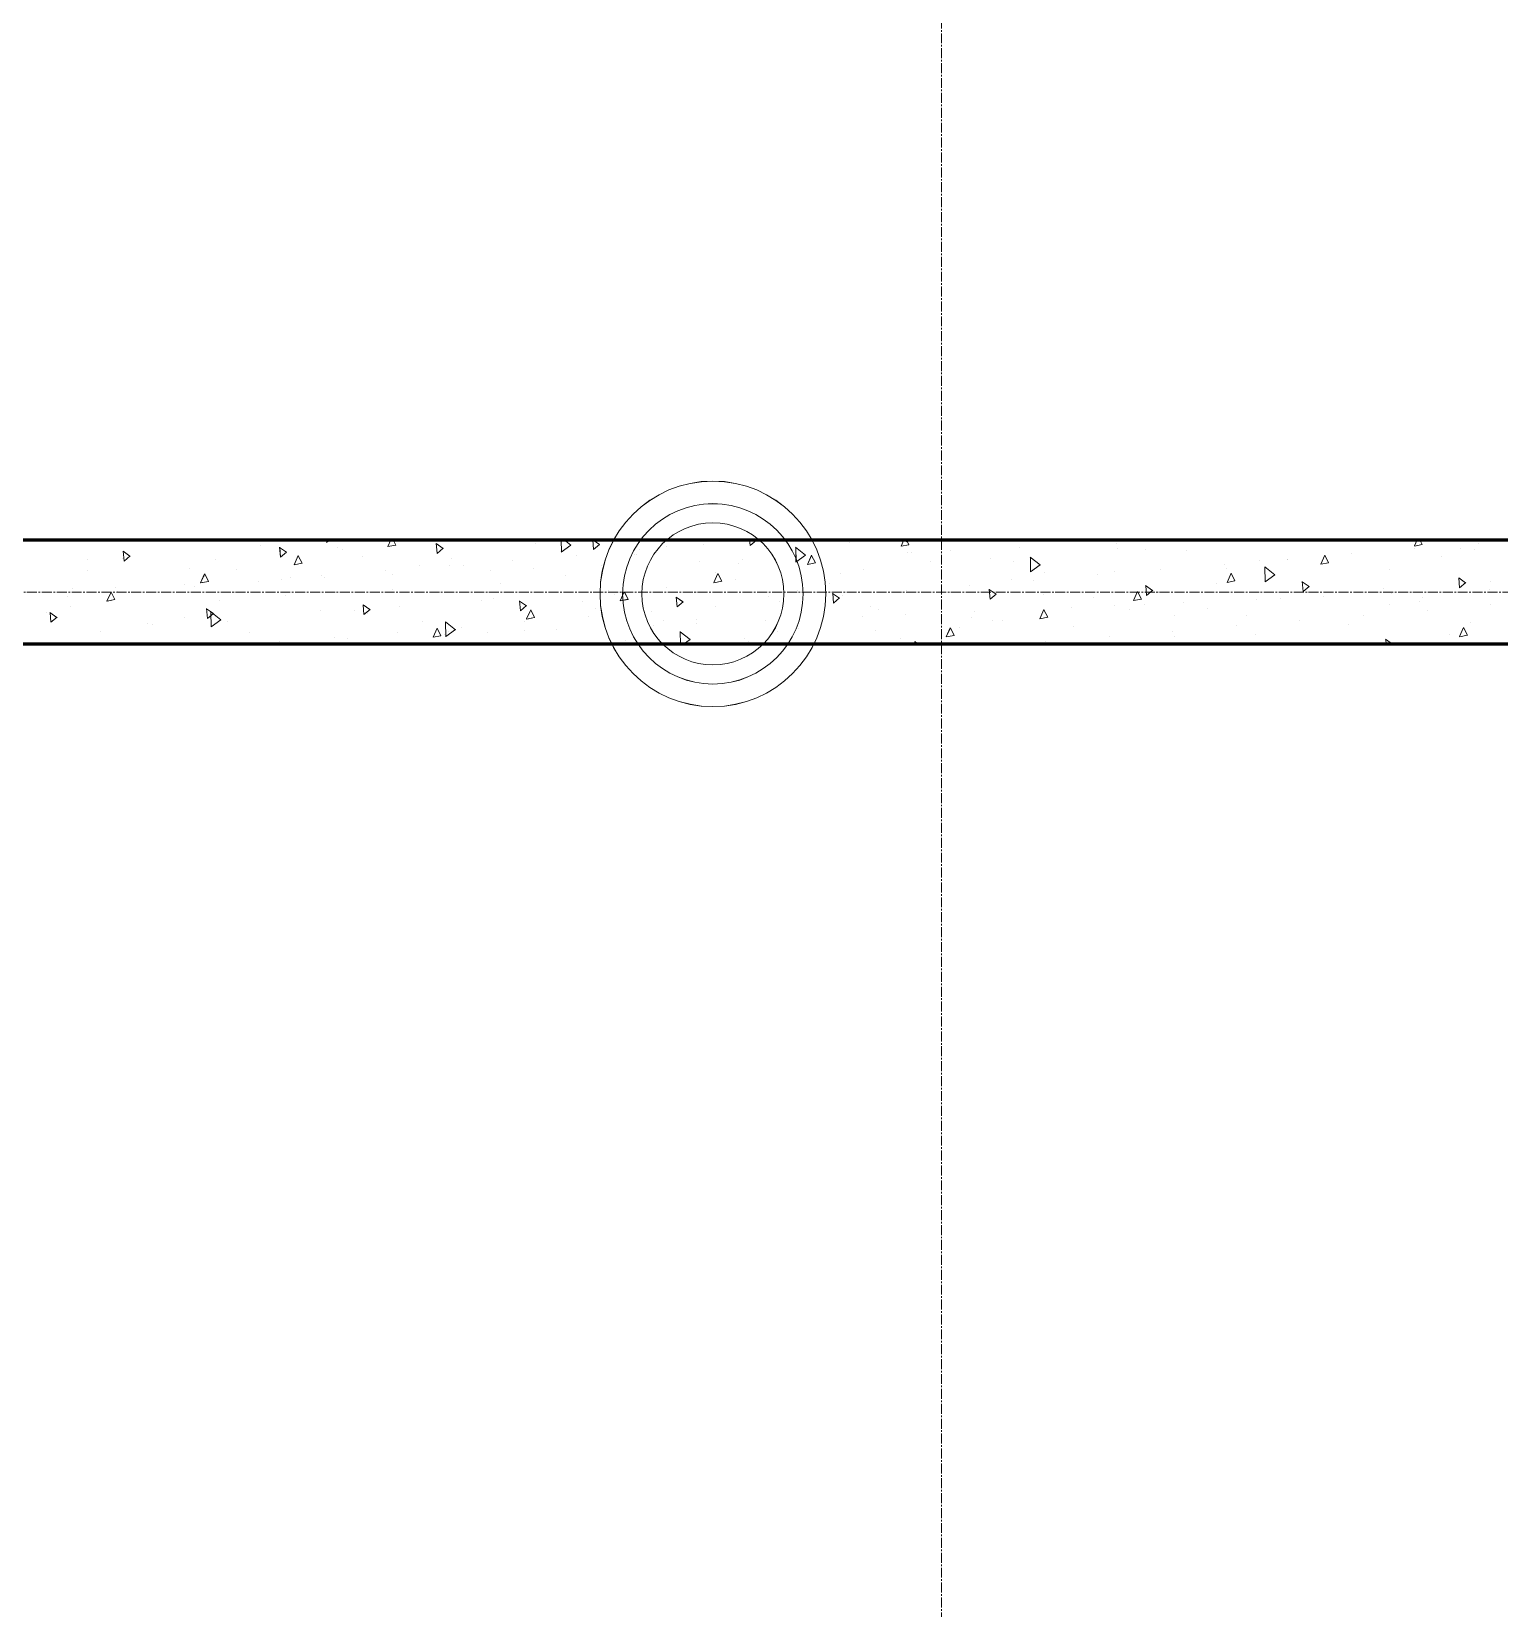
# Model space of a CAD drawing. Header units: millimetres. Extents: x 470010 to 1231400, y -134005 to 421770.
# Drawn here: x 675329 to 678144, y -40961 to -37936 of the extents above; entities that cross this region are included whole.
import ezdxf
from ezdxf.enums import TextEntityAlignment as Align

# ---------------------------------------------------------------- set-up
doc = ezdxf.new("R2010")
doc.units = ezdxf.units.MM
doc.linetypes.add('CENTER2', pattern=[28.575, 19.05, -3.175, 3.175, -3.175])
doc.layers.get('Defpoints').update_dxf_attribs({"color": 140})
for name, color, linetype, lineweight in [('0) шп потолок', 3, 'Continuous', 60), ('АР_Стены ПЕНОблок', 52, 'Continuous', 20), ('АР_Штриховка', 8, 'Continuous', 0)]:
    doc.layers.add(name, color=color, linetype=linetype, lineweight=lineweight)
doc.layers.add('АР_Делит', color=120, linetype='Continuous', lineweight=0, plot=False)
doc.layers.add('РД_Оси_100', color=7, linetype='Continuous', lineweight=0, true_color=0x525252)
doc.styles.add('style1', font='ARIALN.TTF')

# ---------------------------------------------------------------- blocks, each defined once
blk = doc.blocks.new('СОШ_2200_АР_ОСИ_М100_28.05.24')
at = {"layer": 'РД_Оси_100', "color": 251, "linetype": 'CENTER2', "true_color": 0x636466}
for p, q in [((4200, -6155), (4200, 139938.679)), ((29555, 54600), (-5954.958, 54600))]:
    blk.add_line(p, q, dxfattribs=at)
blk = doc.blocks.new('A$C9108343f')
at = {"layer": '0) шп потолок'}
for points in [[(14845, 61875), (14845, 70530), (7287.9, 70530), (7287.9, 61455), (13825, 61455)], [(14845, 52575), (14845, 61255), (7275, 61255), (7275, 52155), (13825, 52155)]]:
    blk.add_lwpolyline(points, dxfattribs=at)
at = {"layer": 'АР_Делит', "color": 18, "true_color": 0x000000}
for radius in [216.3, 173, 136.2]:
    blk.add_circle((10916.9, 61351.6), radius, dxfattribs=at)
at = {"layer": 'АР_Стены ПЕНОблок', "color": 18, "linetype": 'Continuous', "lineweight": 20, "true_color": 0x000000}
for p, q in [((14845, 61455), (7255, 61455)), ((7255, 61255), (14845, 61255))]:
    blk.add_line(p, q, dxfattribs=at)
at = {"layer": 'АР_Штриховка', "color": 18, "linetype": 'Continuous', "lineweight": 0, "true_color": 0x000000}
for p, q in [((9629.5, 61454.6), (9629.5, 61454.6)), ((10050.1, 61444.1), (10050.1, 61444.1)), ((10099.4, 61431.5), (10086.1, 61440.7)), ((10087.9, 61422), (10086.3, 61440.9)), ((10176.3, 61450.4), (10182.7, 61455)), ((10176.5, 61450.3), (10176.4, 61455)), ((10197.1, 61441.1), (10197.1, 61441.1)), ((10206.2, 61436.9), (10206.2, 61436.9)), ((10293.8, 61442.4), (10299.4, 61455)), ((10293.8, 61442.3), (10308.8, 61445.2)), ((10308.8, 61445.2), (10303.9, 61455)), ((10399.5, 61438.9), (10386.2, 61448)), ((10388, 61429.3), (10386.4, 61448.3)), ((10388, 61429.3), (10399.7, 61439.1)), ((10576.8, 61448.1), (10576.8, 61448.1)), ((10626.4, 61431.4), (10625.9, 61455)), ((10626.3, 61431.4), (10644.7, 61444.9)), ((10644.8, 61444.8), (10631.9, 61455)), ((10688.1, 61436.7), (10686.5, 61455)), ((10699.6, 61446.2), (10686.9, 61455)), ((10688.1, 61436.7), (10699.8, 61446.5)), ((10776.5, 61435.9), (10776.5, 61435.9)), ((10828, 61441.6), (10828, 61441.6)), ((10898.6, 61446.2), (10898.6, 61446.2)), ((10988.3, 61444.1), (10987.3, 61455)), ((10988.3, 61444.1), (10999.9, 61453.9)), ((10999.7, 61453.6), (10997.7, 61455)), ((11094.7, 61425.9), (11075.6, 61441)), ((11076.3, 61412.5), (11075.7, 61441)), ((11103.4, 61452), (11103.4, 61452)), ((11178.2, 61449.6), (11178.2, 61449.6)), ((11277.9, 61443), (11283.3, 61455)), ((11277.9, 61442.8), (11292.9, 61445.7)), ((11288.4, 61451.5), (11288.1, 61455)), ((11292.9, 61445.7), (11288.3, 61455)), ((11288.4, 61451.5), (11292.6, 61455)), ((11504.7, 61440.4), (11504.7, 61440.4)), ((11691.2, 61448.5), (11691.2, 61448.5)), ((11692.5, 61439.1), (11692.5, 61439.1)), ((11745.8, 61436.1), (11745.8, 61436.1)), ((11773.7, 61452.1), (11773.7, 61452.1)), ((12262, 61443.5), (12267.2, 61455)), ((12262.1, 61443.4), (12277, 61446.3)), ((12262.8, 61438.1), (12262.8, 61438.1)), ((12277, 61446.3), (12272.7, 61455)), ((12351.1, 61438.2), (12351.1, 61438.2)), ((12376.7, 61436.6), (12376.7, 61436.6)), ((12384.9, 61448.4), (12384.9, 61448.4)), ((9717.9, 61418.4), (9717.9, 61418.4)), ((9785, 61419.4), (9785, 61419.4)), ((9799.3, 61424.1), (9786, 61433.3)), ((9787.8, 61414.6), (9786.1, 61433.6)), ((9787.8, 61414.6), (9799.5, 61424.4)), ((9962.5, 61416.9), (9962.5, 61416.9)), ((10087.9, 61422), (10099.6, 61431.8)), ((10114.2, 61407.5), (10122, 61424.9)), ((10114.3, 61407.4), (10129.2, 61410.3)), ((10129.2, 61410.3), (10122, 61424.8)), ((10244.6, 61422.4), (10244.6, 61422.4)), ((10353.9, 61406.2), (10353.9, 61406.2)), ((10411, 61406.1), (10411, 61406.1)), ((10415.9, 61419.9), (10415.9, 61419.9)), ((10439.6, 61405.2), (10439.6, 61405.2)), ((10532.7, 61415.9), (10532.7, 61415.9)), ((10654.8, 61426.1), (10654.8, 61426.1)), ((10703.8, 61405.4), (10703.8, 61405.4)), ((10766, 61427.9), (10766, 61427.9)), ((10771.2, 61426.3), (10771.2, 61426.3)), ((10890.3, 61413.6), (10890.3, 61413.6)), ((10966.2, 61409.1), (10966.2, 61409.1)), ((10972.8, 61417.2), (10972.8, 61417.2)), ((11076.2, 61412.5), (11094.6, 61426)), ((11098.4, 61408.1), (11106.1, 61425.5)), ((11098.4, 61407.9), (11113.4, 61410.8)), ((11104.3, 61422.9), (11104.3, 61422.9)), ((11113.4, 61410.8), (11106.2, 61425.3)), ((11290.8, 61431.1), (11290.8, 61431.1)), ((11297.8, 61430.3), (11297.8, 61430.3)), ((11333.7, 61414.4), (11333.7, 61414.4)), ((11373.2, 61434.7), (11373.2, 61434.7)), ((11448.8, 61419.1), (11448.8, 61419.1)), ((11492.9, 61413.1), (11492.9, 61413.1)), ((11544.6, 61407), (11525.5, 61422.1)), ((11526.2, 61393.6), (11525.6, 61422.1)), ((11526.1, 61393.6), (11544.5, 61407.1)), ((11824.5, 61434.2), (11824.5, 61434.2)), ((11897.3, 61408.3), (11897.3, 61408.3)), ((11964.5, 61414.9), (11964.5, 61414.9)), ((12019, 61418.1), (12019, 61418.1)), ((12019.5, 61417.1), (12019.5, 61417.1)), ((12082.5, 61408.6), (12090.3, 61426)), ((12082.6, 61408.5), (12097.5, 61411.4)), ((12097.5, 61411.4), (12090.3, 61425.9)), ((12141.1, 61428.3), (12141.1, 61428.3)), ((12314.7, 61422.8), (12314.7, 61422.8)), ((9718.7, 61396.8), (9718.7, 61396.8)), ((9913, 61401.2), (9913, 61401.2)), ((9934.7, 61372.6), (9942.5, 61390)), ((9934.8, 61372.5), (9949.7, 61375.4)), ((9941.7, 61384.5), (9941.7, 61384.5)), ((9949.7, 61375.4), (9942.5, 61389.9)), ((10003.7, 61398.2), (10003.7, 61398.2)), ((10045.1, 61375.8), (10045.1, 61375.8)), ((10089.5, 61378.6), (10089.5, 61378.6)), ((10107.7, 61382.1), (10107.7, 61382.1)), ((10167.2, 61386), (10167.2, 61386)), ((10171.9, 61382.2), (10171.9, 61382.2)), ((10288.9, 61395.8), (10288.9, 61395.8)), ((10303.4, 61388), (10303.4, 61388)), ((10489.9, 61396.1), (10489.9, 61396.1)), ((10572.4, 61399.7), (10572.4, 61399.7)), ((10634.4, 61386.1), (10634.4, 61386.1)), ((10918.9, 61373.2), (10926.6, 61390.6)), ((10918.9, 61373), (10933.9, 61376)), ((10921.5, 61392.7), (10921.5, 61392.7)), ((10933.9, 61376), (10926.7, 61390.4)), ((10961.2, 61379), (10961.2, 61379)), ((11161, 61390), (11161, 61390)), ((11205, 61399), (11205, 61399)), ((11490.4, 61379.4), (11490.4, 61379.4)), ((11531.4, 61378), (11531.4, 61378)), ((11552.4, 61393.2), (11552.4, 61393.2)), ((11653.5, 61388.2), (11653.5, 61388.2)), ((11687.7, 61394), (11687.7, 61394)), ((11775.2, 61398), (11775.2, 61398)), ((11902.5, 61401.1), (11902.5, 61401.1)), ((11903, 61373.7), (11910.7, 61391.1)), ((11903, 61373.6), (11918, 61376.5)), ((11918, 61376.5), (11910.8, 61391)), ((11976.1, 61374.6), (11975.5, 61403.2)), ((11994.5, 61388.1), (11975.5, 61403.2)), ((11976, 61374.7), (11994.4, 61388.2)), ((12060.1, 61365.6), (12046.8, 61374.7)), ((12048.6, 61356), (12047, 61375)), ((12214.3, 61398), (12214.3, 61398)), ((12360.2, 61372.9), (12346.9, 61382.1)), ((12348.7, 61363.4), (12347.1, 61382.4)), ((12408.7, 61376.2), (12408.7, 61376.2)), ((9679.6, 61346), (9679.6, 61346)), ((9689, 61361.1), (9689, 61361.1)), ((9755.2, 61337.7), (9762.9, 61355.1)), ((9770.2, 61340.5), (9763, 61355)), ((9771.5, 61364.7), (9771.5, 61364.7)), ((9775.5, 61356.4), (9775.5, 61356.4)), ((9801.3, 61355.7), (9801.3, 61355.7)), ((9903, 61370.5), (9903, 61370.5)), ((9923.4, 61366), (9923.4, 61366)), ((10097.2, 61349.3), (10097.2, 61349.3)), ((10302.2, 61360.4), (10302.2, 61360.4)), ((10509.4, 61371), (10509.4, 61371)), ((10717.4, 61358.9), (10717.4, 61358.9)), ((10728.1, 61349.8), (10728.1, 61349.8)), ((10739.3, 61338.3), (10747.1, 61355.7)), ((10754.3, 61341.1), (10747.1, 61355.6)), ((10828.8, 61364.3), (10828.8, 61364.3)), ((10859.6, 61336.1), (10846.3, 61345.2)), ((10848.2, 61326.5), (10846.5, 61345.5)), ((11023.8, 61347.2), (11023.8, 61347.2)), ((11078.2, 61357.7), (11078.2, 61357.7)), ((11140.2, 61371.5), (11140.2, 61371.5)), ((11159.8, 61343.4), (11146.4, 61352.6)), ((11148.3, 61333.9), (11146.6, 61352.9)), ((11165.9, 61348.2), (11165.9, 61348.2)), ((11287.6, 61357.9), (11287.6, 61357.9)), ((11355.4, 61368.3), (11355.4, 61368.3)), ((11409.7, 61368.2), (11409.7, 61368.2)), ((11459.9, 61350.8), (11446.5, 61360)), ((11448.4, 61341.3), (11446.7, 61360.3)), ((11448.4, 61341.3), (11460.1, 61351.1)), ((11550.5, 61351.1), (11550.5, 61351.1)), ((11723.5, 61338.8), (11731.2, 61356.2)), ((11738.5, 61341.6), (11731.3, 61356.1)), ((11760, 61358.2), (11746.7, 61367.4)), ((11748.5, 61348.7), (11746.8, 61367.6)), ((11748.5, 61348.7), (11760.2, 61358.5)), ((11882.1, 61372.3), (11882.1, 61372.3)), ((12048.6, 61356), (12060.3, 61365.8)), ((12058, 61365.9), (12058, 61365.9)), ((12077.1, 61355.1), (12077.1, 61355.1)), ((12087.3, 61346.9), (12087.3, 61346.9)), ((12203.7, 61361.1), (12203.7, 61361.1)), ((12218.8, 61352.6), (12218.8, 61352.6)), ((12276.8, 61344.7), (12276.8, 61344.7)), ((12348.7, 61363.4), (12360.4, 61373.2)), ((12405.3, 61360.8), (12405.3, 61360.8)), ((9638.7, 61316.2), (9638.7, 61316.2)), ((9659.2, 61306.5), (9645.9, 61315.7)), ((9647.7, 61297), (9646, 61316)), ((9685.1, 61327.6), (9685.1, 61327.6)), ((9755.2, 61337.6), (9770.2, 61340.5)), ((9959.3, 61313.9), (9946, 61323.1)), ((9947.8, 61304.4), (9946.2, 61323.4)), ((9973.5, 61301.8), (9954.4, 61316.9)), ((9955, 61288.4), (9954.5, 61316.9)), ((9970.6, 61339.2), (9970.6, 61339.2)), ((10165.3, 61320.1), (10165.3, 61320.1)), ((10229.8, 61318.8), (10229.8, 61318.8)), ((10259.4, 61321.3), (10246.1, 61330.5)), ((10247.9, 61311.8), (10246.3, 61330.8)), ((10247.9, 61311.8), (10259.6, 61321.6)), ((10253.9, 61314.3), (10253.9, 61314.3)), ((10315.9, 61328.1), (10315.9, 61328.1)), ((10473.6, 61338.9), (10473.6, 61338.9)), ((10497.2, 61343.2), (10497.2, 61343.2)), ((10559.5, 61328.7), (10546.2, 61337.9)), ((10548, 61319.2), (10546.4, 61338.1)), ((10548.1, 61319.2), (10559.7, 61329)), ((10559.8, 61303.4), (10567.6, 61320.8)), ((10574.8, 61306.2), (10567.6, 61320.7)), ((10666.1, 61336), (10666.1, 61336)), ((10692, 61324.1), (10692, 61324.1)), ((10739.4, 61338.2), (10754.3, 61341.1)), ((10800.1, 61317.8), (10800.1, 61317.8)), ((10848.2, 61326.5), (10859.8, 61336.3)), ((10922.1, 61328.1), (10922.1, 61328.1)), ((11043.8, 61337.9), (11043.8, 61337.9)), ((11148.3, 61333.9), (11160, 61343.7)), ((11218.6, 61328.1), (11218.6, 61328.1)), ((11233.7, 61322.5), (11233.7, 61322.5)), ((11417.9, 61317.7), (11417.9, 61317.7)), ((11544, 61303.9), (11551.7, 61321.3)), ((11559, 61306.7), (11551.7, 61321.2)), ((11604.4, 61325.8), (11604.4, 61325.8)), ((11645.9, 61344.2), (11645.9, 61344.2)), ((11686.9, 61329.4), (11686.9, 61329.4)), ((11716.1, 61321), (11716.1, 61321)), ((11723.5, 61338.7), (11738.5, 61341.6)), ((11745.3, 61332), (11745.3, 61332)), ((11818.4, 61335.2), (11818.4, 61335.2)), ((11864.6, 61323), (11864.6, 61323)), ((11959.9, 61341.1), (11959.9, 61341.1)), ((12004.9, 61343.3), (12004.9, 61343.3)), ((12214.8, 61331), (12214.8, 61331)), ((12271.9, 61336), (12271.9, 61336)), ((12286.4, 61320), (12286.4, 61320)), ((12408.5, 61330.3), (12408.5, 61330.3)), ((9647.7, 61297), (9659.4, 61306.8)), ((9833.1, 61294.4), (9833.1, 61294.4)), ((9841.8, 61292.6), (9841.8, 61292.6)), ((9903.8, 61306.4), (9903.8, 61306.4)), ((9947.8, 61304.4), (9959.5, 61314.2)), ((9954.9, 61288.4), (9973.4, 61301.9)), ((9986, 61298.8), (9986, 61298.8)), ((10359.8, 61298.4), (10359.8, 61298.4)), ((10380.3, 61268.5), (10388, 61285.9)), ((10395.3, 61271.3), (10388.1, 61285.8)), ((10423.4, 61282.9), (10404.3, 61298)), ((10405, 61269.4), (10404.4, 61298)), ((10434.6, 61288), (10434.6, 61288)), ((10556.3, 61297.8), (10556.3, 61297.8)), ((10559.9, 61303.3), (10574.8, 61306.2)), ((10678.4, 61308.1), (10678.4, 61308.1)), ((10803.6, 61290.9), (10803.6, 61290.9)), ((10821.6, 61300.8), (10821.6, 61300.8)), ((10886, 61294.5), (10886, 61294.5)), ((10886.4, 61302.4), (10886.4, 61302.4)), ((11017.5, 61300.2), (11017.5, 61300.2)), ((11081.4, 61285.2), (11081.4, 61285.2)), ((11204, 61308.3), (11204, 61308.3)), ((11286.5, 61311.9), (11286.5, 61311.9)), ((11364.4, 61269), (11372.2, 61286.4)), ((11379.4, 61271.8), (11372.2, 61286.3)), ((11390.5, 61287.6), (11390.5, 61287.6)), ((11413.1, 61306.3), (11413.1, 61306.3)), ((11452.5, 61301.3), (11452.5, 61301.3)), ((11472.4, 61301), (11472.4, 61301)), ((11544, 61303.8), (11559, 61306.7)), ((11608.1, 61289.1), (11608.1, 61289.1)), ((11802.6, 61309.3), (11802.6, 61309.3)), ((11920.9, 61290.2), (11920.9, 61290.2)), ((11939.7, 61310.3), (11939.7, 61310.3)), ((12042.6, 61300), (12042.6, 61300)), ((12134.7, 61293.1), (12134.7, 61293.1)), ((12164.7, 61310.3), (12164.7, 61310.3)), ((12348.6, 61269.6), (12356.3, 61287)), ((12363.6, 61272.3), (12356.4, 61286.8)), ((12370.3, 61295.8), (12370.3, 61295.8)), ((9742.3, 61278.7), (9742.3, 61278.7)), ((9997.3, 61257.4), (9997.3, 61257.4)), ((10002.7, 61255.9), (10002.7, 61255.9)), ((10028.2, 61277.3), (10028.2, 61277.3)), ((10068.7, 61257.7), (10068.7, 61257.7)), ((10085.2, 61259.5), (10085.2, 61259.5)), ((10190.8, 61268), (10190.8, 61268)), ((10216.6, 61265.2), (10216.6, 61265.2)), ((10223, 61258.2), (10223, 61258.2)), ((10312.5, 61277.7), (10312.5, 61277.7)), ((10380.3, 61268.4), (10395.3, 61271.3)), ((10403.1, 61273.4), (10403.1, 61273.4)), ((10404.8, 61269.5), (10423.3, 61283)), ((10409.4, 61279.1), (10409.4, 61279.1)), ((10485.6, 61277), (10485.6, 61277)), ((10554.8, 61281.2), (10554.8, 61281.2)), ((10617.1, 61282.7), (10617.1, 61282.7)), ((10628.2, 61258), (10628.2, 61258)), ((10749.6, 61262.1), (10749.6, 61262.1)), ((10873.3, 61264), (10854.2, 61279)), ((10854.8, 61255), (10854.3, 61279.1)), ((10860.8, 61255), (10873.2, 61264.1)), ((10978.3, 61265.9), (10978.3, 61265.9)), ((10984.8, 61260.9), (10984.8, 61260.9)), ((11040.3, 61279.6), (11040.3, 61279.6)), ((11228.6, 61280.9), (11228.6, 61280.9)), ((11276.2, 61266.1), (11276.2, 61266.1)), ((11310.6, 61255), (11304.1, 61260.1)), ((11304.3, 61255), (11304.2, 61260.2)), ((11364.5, 61268.9), (11379.4, 61271.8)), ((11555, 61259.9), (11555, 61259.9)), ((11677.1, 61270.2), (11677.1, 61270.2)), ((11798.8, 61279.9), (11798.8, 61279.9)), ((11802.9, 61270.1), (11802.9, 61270.1)), ((11909.8, 61255), (11906.7, 61257.2)), ((11907.1, 61255), (11906.9, 61257.5)), ((11958.1, 61274.1), (11958.1, 61274.1)), ((12220.1, 61255.4), (12206.8, 61264.6)), ((12207.8, 61255), (12207, 61264.8)), ((12219.5, 61255), (12220.3, 61255.7)), ((12329.5, 61274), (12329.5, 61274)), ((12348.6, 61269.4), (12363.6, 61272.3))]:
    blk.add_line(p, q, dxfattribs=at)
at = {"layer": 'РД_Оси_100'}
blk.add_blockref('СОШ_2200_АР_ОСИ_М100_28.05.24', (7155, 6755), dxfattribs=at)
at = {"layer": 'Defpoints', "color": 18, "true_color": 0x000000, "style": 'style1'}
for p in [(143949.3, 316089.1), (143975, 281639.5), (143890.4, 273244.7), (143840, 264276.8), (143967.8, 254892.4), (12252, 104178.1), (12382.6, 96023.1)]:
    blk.add_attdef('АР-ПОМЕЩЕНИЕ:НАИМЕНОВАНИЕ', text='', height=100, dxfattribs=at).set_placement(p, align=Align.MIDDLE)
at = {"layer": 'Defpoints', "color": 18, "true_color": 0x000000, "style": 'style1', "flags": 8}
for p in [(143951.3, 279099.1), (143848.3, 269251.1), (143875.3, 260094.2), (144049.7, 250824.7), (163419.3, 238153.4), (155897.5, 237966), (183037.2, 237966), (143342.9, 237876.2)]:
    blk.add_attdef('АР-ПОМЕЩЕНИЕ:НАИМЕНОВАНИЕ', text='', height=100, dxfattribs=at).set_placement(p, align=Align.MIDDLE)

msp = doc.modelspace()

# ---------------------------------------------------------------- linework, layer by layer
at = {"layer": '0) шп потолок'}
for points in [[(680563.57, -38491.242), (680563.57, -29836.242), (673006.525, -29836.242), (673006.525, -38911.242), (679543.57, -38911.242)], [(680563.57, -47791.242), (680563.57, -39111.242), (672993.57, -39111.242), (672993.57, -48211.242), (679543.57, -48211.242)]]:
    msp.add_lwpolyline(points, dxfattribs=at)
at = {"layer": 'АР_Делит', "color": 18, "true_color": 0x000000}
for radius in [216.336, 173.036, 136.212]:
    msp.add_circle((676635.49, -39014.629), radius, dxfattribs=at)
at = {"layer": 'АР_Стены ПЕНОблок', "color": 18, "linetype": 'Continuous', "lineweight": 20, "true_color": 0x000000}
for p, q in [((680563.57, -38911.242), (672973.57, -38911.242)), ((672973.57, -39111.242), (680563.57, -39111.242))]:
    msp.add_line(p, q, dxfattribs=at)
at = {"layer": 'АР_Штриховка', "color": 18, "linetype": 'Continuous', "lineweight": 0, "true_color": 0x000000}
for p, q in [((675818.017, -38934.766), (675804.683, -38925.585)), ((675806.527, -38944.28), (675804.867, -38925.303)), ((675894.957, -38915.882), (675901.3, -38911.242)), ((675895.069, -38915.922), (675894.972, -38911.242)), ((676012.367, -38923.813), (676017.963, -38911.242)), ((676012.415, -38923.94), (676027.375, -38921.032)), ((676027.374, -38921.032), (676022.504, -38911.242)), ((676118.13, -38927.39), (676104.795, -38918.209)), ((676106.64, -38936.904), (676104.98, -38917.926)), ((676106.646, -38936.91), (676118.32, -38927.114)), ((676344.976, -38934.842), (676344.488, -38911.242)), ((676344.863, -38934.802), (676363.314, -38921.306)), ((676363.384, -38921.401), (676350.55, -38911.242)), ((676406.753, -38929.527), (676405.154, -38911.242)), ((676418.242, -38920.015), (676405.502, -38911.242)), ((676406.759, -38929.533), (676418.433, -38919.737)), ((676706.867, -38922.15), (676705.912, -38911.242)), ((676706.872, -38922.157), (676718.546, -38912.36)), ((676718.355, -38912.639), (676716.326, -38911.242)), ((676813.291, -38940.321), (676794.249, -38925.248)), ((676794.883, -38953.762), (676794.293, -38925.193)), ((676996.506, -38923.278), (677001.865, -38911.242)), ((676996.554, -38923.406), (677011.514, -38920.498)), ((677006.98, -38914.774), (677006.671, -38911.242)), ((677011.514, -38920.497), (677006.909, -38911.242)), ((677006.985, -38914.78), (677011.201, -38911.242)), ((677980.646, -38922.744), (677985.767, -38911.242)), ((677980.694, -38922.871), (677995.654, -38919.963)), ((677995.654, -38919.963), (677991.315, -38911.242)), ((675517.905, -38942.142), (675504.57, -38932.96)), ((675506.414, -38951.657), (675504.754, -38932.679)), ((675506.419, -38951.663), (675518.094, -38941.867)), ((675806.532, -38944.286), (675818.207, -38934.49)), ((675832.847, -38958.708), (675840.595, -38941.305)), ((675832.895, -38958.835), (675847.855, -38955.927)), ((675847.854, -38955.927), (675840.643, -38941.432)), ((676794.77, -38953.722), (676813.221, -38940.225)), ((676816.987, -38958.174), (676824.735, -38940.77)), ((676817.034, -38958.301), (676831.994, -38955.393)), ((676831.994, -38955.392), (676824.782, -38940.897)), ((677263.198, -38959.241), (677244.156, -38944.169)), ((677244.791, -38972.682), (677244.2, -38944.113)), ((677244.676, -38972.641), (677263.127, -38959.145)), ((677801.126, -38957.639), (677808.875, -38940.236)), ((677801.174, -38957.766), (677816.134, -38954.858)), ((677816.134, -38954.858), (677808.922, -38940.363)), ((675653.327, -38993.603), (675661.075, -38976.2)), ((675668.334, -38990.822), (675661.123, -38976.327)), ((676637.467, -38993.069), (676645.215, -38975.666)), ((676637.514, -38993.196), (676652.474, -38990.288)), ((676652.474, -38990.287), (676645.262, -38975.792)), ((677621.606, -38992.534), (677629.355, -38975.131)), ((677621.654, -38992.661), (677636.614, -38989.753)), ((677636.614, -38989.753), (677629.402, -38975.258)), ((677713.104, -38978.162), (677694.063, -38963.089)), ((677694.698, -38991.602), (677694.107, -38963.033)), ((677694.583, -38991.561), (677713.034, -38978.065)), ((678078.823, -38993.313), (678065.488, -38984.132)), ((678067.337, -39002.82), (678065.677, -38983.843)), ((675473.807, -39028.498), (675481.555, -39011.095)), ((675488.814, -39025.717), (675481.603, -39011.222)), ((675653.375, -38993.73), (675668.335, -38990.823)), ((676457.947, -39027.964), (676465.695, -39010.561)), ((676472.954, -39025.183), (676465.742, -39010.687)), ((676566.772, -39039.704), (676565.112, -39020.726)), ((676878.373, -39022.816), (676865.038, -39013.635)), ((676866.885, -39032.327), (676865.225, -39013.349)), ((677178.485, -39015.44), (677165.151, -39006.259)), ((677166.998, -39024.95), (677165.338, -39005.973)), ((677167.003, -39024.957), (677178.678, -39015.161)), ((677442.086, -39027.429), (677449.835, -39010.026)), ((677457.094, -39024.648), (677449.882, -39010.153)), ((677478.598, -39008.065), (677465.263, -38998.883)), ((677467.111, -39017.574), (677465.451, -38998.596)), ((677467.116, -39017.58), (677478.791, -39007.784)), ((677778.71, -39000.689), (677765.376, -38991.507)), ((677767.224, -39010.197), (677765.564, -38991.22)), ((677767.23, -39010.203), (677778.904, -39000.407)), ((678067.343, -39002.827), (678079.017, -38993.031)), ((675377.811, -39059.695), (675364.476, -39050.513)), ((675366.319, -39069.21), (675364.659, -39050.233)), ((675473.855, -39028.626), (675488.815, -39025.718)), ((675677.923, -39052.319), (675664.588, -39043.137)), ((675666.433, -39061.834), (675664.772, -39042.856)), ((675692.067, -39064.434), (675673.026, -39049.361)), ((675673.659, -39077.876), (675673.068, -39049.307)), ((675978.036, -39044.943), (675964.701, -39035.762)), ((675966.546, -39054.457), (675964.885, -39035.479)), ((675966.551, -39054.463), (675978.225, -39044.667)), ((676278.148, -39037.567), (676264.813, -39028.386)), ((676266.659, -39047.08), (676264.998, -39028.103)), ((676266.664, -39047.087), (676278.339, -39037.29)), ((676278.427, -39062.859), (676286.175, -39045.456)), ((676293.434, -39060.078), (676286.222, -39045.583)), ((676457.994, -39028.091), (676472.954, -39025.183)), ((676578.261, -39030.192), (676564.926, -39021.01)), ((676566.777, -39039.71), (676578.452, -39029.914)), ((676866.89, -39032.333), (676878.565, -39022.537)), ((677262.566, -39062.325), (677270.315, -39044.922)), ((677277.574, -39059.543), (677270.362, -39045.048)), ((677442.134, -39027.557), (677457.094, -39024.649)), ((675366.325, -39069.216), (675377.999, -39059.42)), ((675666.438, -39061.84), (675678.112, -39052.044)), ((675673.547, -39077.836), (675691.998, -39064.34)), ((676098.907, -39097.754), (676106.655, -39080.351)), ((676113.914, -39094.973), (676106.702, -39080.478)), ((676141.974, -39083.354), (676122.932, -39068.281)), ((676123.566, -39096.796), (676122.976, -39068.227)), ((676278.474, -39062.986), (676293.434, -39060.078)), ((677083.046, -39097.22), (677090.795, -39079.817)), ((677098.054, -39094.438), (677090.842, -39079.943)), ((677262.614, -39062.452), (677277.574, -39059.544)), ((678067.186, -39096.685), (678074.935, -39079.282)), ((678082.194, -39093.904), (678074.982, -39079.409)), ((676098.954, -39097.881), (676113.914, -39094.973)), ((676123.454, -39096.755), (676141.904, -39083.259)), ((676591.881, -39102.274), (676572.839, -39087.202)), ((676573.381, -39111.242), (676572.883, -39087.147)), ((676579.42, -39111.242), (676591.811, -39102.179)), ((677029.215, -39111.242), (677022.746, -39106.122)), ((677022.897, -39111.242), (677022.79, -39106.067)), ((677083.094, -39097.347), (677098.054, -39094.439)), ((677628.45, -39111.242), (677625.281, -39109.06)), ((677625.685, -39111.242), (677625.469, -39108.773)), ((677938.729, -39110.866), (677925.394, -39101.685)), ((677926.444, -39111.242), (677925.582, -39101.396)), ((677938.138, -39111.242), (677938.923, -39110.584)), ((678067.234, -39096.812), (678082.194, -39093.904))]:
    msp.add_line(p, q, dxfattribs=at)

# ---------------------------------------------------------------- block references
msp.add_blockref('A$C9108343f', (665718.612, -100366.242))
at = {"layer": 'РД_Оси_100'}
msp.add_blockref('СОШ_2200_АР_ОСИ_М100_28.05.24', (672873.57, -93611.242), dxfattribs=at)

doc.saveas('drawing.dxf')
